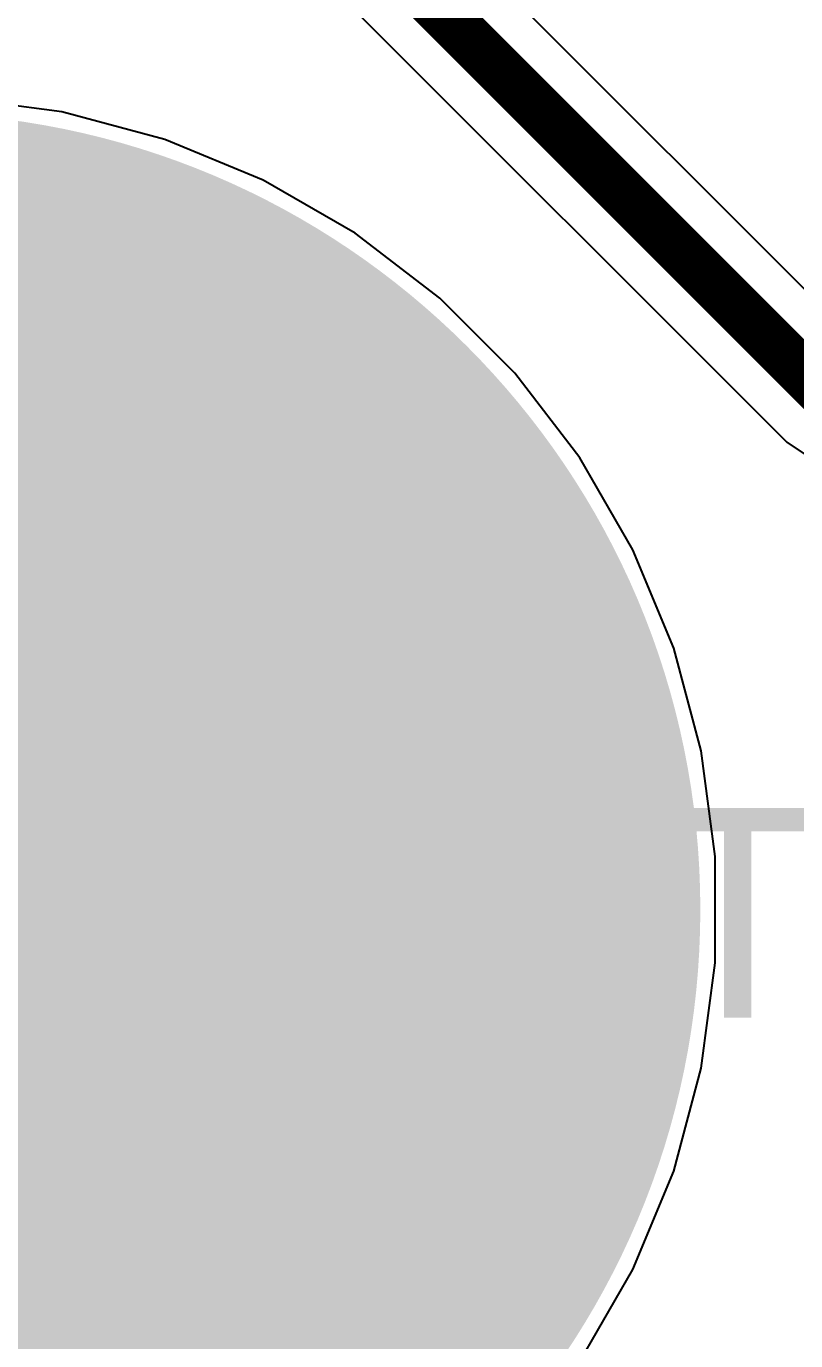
# Model space of a CAD drawing. Header units: inches. Extents: x -0.1 to 17.9, y -0.8 to 4.8.
# Drawn here: x 0.4739 to 0.6298, y 3.1356 to 3.402 of the extents above; entities that cross this region are included whole.
import ezdxf

# ---------------------------------------------------------------- set-up
doc = ezdxf.new("R2010")
doc.units = ezdxf.units.IN
doc.header["$MEASUREMENT"] = 0
for name, color, linetype in [('Bottom Layer 1', 5, 'Continuous'), ('Bottom Solder', 6, 'Continuous'), ('GND+Signal', 16, 'Continuous'), ('Multi-Layer', 9, 'Continuous'), ('Pad Holes', 156, 'Continuous'), ('PWR+Signal', 76, 'Continuous'), ('Top 3D Body', 56, 'Continuous'), ('Top Layer 1', 1, 'Continuous'), ('Top Solder', 216, 'Continuous')]:
    doc.layers.add(name, color=color, linetype=linetype)
doc.styles.add('Arial', font='', dxfattribs={"height": 0.2})
doc.styles.get('Arial').set_extended_font_data('Arial')

# ---------------------------------------------------------------- blocks, each defined once
blk = doc.blocks.new('M4_M________H____108')
at = {"layer": 'Bottom Layer 1'}
h = blk.add_hatch(color=5, dxfattribs=at)
edge = h.paths.add_edge_path()
edge.add_arc((-5.634598, 3.001), 0.1574803, 0, 360)
at = {"layer": 'Bottom Solder'}
h = blk.add_hatch(color=6, dxfattribs=at)
edge = h.paths.add_edge_path()
edge.add_arc((-5.634598, 3.001), 0.1614803, 0, 360)
at = {"layer": 'GND+Signal'}
h = blk.add_hatch(color=16, dxfattribs=at)
edge = h.paths.add_edge_path()
edge.add_arc((-5.634598, 3.001), 0.1574803, 0, 360)
at = {"layer": 'Multi-Layer'}
h = blk.add_hatch(color=9, dxfattribs=at)
edge = h.paths.add_edge_path()
edge.add_arc((-5.634598, 3.001), 0.1574803, 0, 360)
at = {"layer": 'Pad Holes'}
h = blk.add_hatch(color=7, dxfattribs=at)
edge = h.paths.add_edge_path()
edge.add_arc((-5.634598, 3.001), 0.0885827, 0, 360)
at = {"layer": 'PWR+Signal'}
h = blk.add_hatch(color=76, dxfattribs=at)
edge = h.paths.add_edge_path()
edge.add_arc((-5.634598, 3.001), 0.1574803, 0, 360)
at = {"layer": 'Top Layer 1'}
h = blk.add_hatch(color=1, dxfattribs=at)
edge = h.paths.add_edge_path()
edge.add_arc((-5.634598, 3.001), 0.1574803, 0, 360)
at = {"layer": 'Top Solder'}
h = blk.add_hatch(color=216, dxfattribs=at)
edge = h.paths.add_edge_path()
edge.add_arc((-5.634598, 3.001), 0.1614803, 0, 360)

msp = doc.modelspace()

# ---------------------------------------------------------------- linework, layer by layer
at = {"layer": 'Bottom Layer 1'}
for p, q in [((0.4811583, 3.384666), (0.4597815, 3.3874803)), ((0.5019848, 3.3790855), (0.4811583, 3.384666)), ((0.5219048, 3.3708344), (0.5019848, 3.3790855)), ((0.5405773, 3.3600538), (0.5219048, 3.3708344)), ((0.557683, 3.3469282), (0.5405773, 3.3600538)), ((0.5729291, 3.3316821), (0.557683, 3.3469282)), ((0.5860547, 3.3145764), (0.5729291, 3.3316821)), ((0.5968353, 3.2959039), (0.5860547, 3.3145764)), ((0.6050864, 3.2759839), (0.5968353, 3.2959039)), ((0.6106669, 3.2551574), (0.6050864, 3.2759839)), ((0.6134812, 3.2337806), (0.6106669, 3.2551574)), ((0.6134812, 3.2122194), (0.6134812, 3.2337806)), ((0.6106669, 3.1908426), (0.6134812, 3.2122194)), ((0.6050864, 3.1700161), (0.6106669, 3.1908426)), ((0.5968353, 3.1500961), (0.6050864, 3.1700161)), ((0.5860547, 3.1314236), (0.5968353, 3.1500961))]:
    msp.add_line(p, q, dxfattribs=at)
at = {"layer": 'GND+Signal'}
for p, q in [((0.4811583, 3.384666), (0.4597815, 3.3874803)), ((0.5019848, 3.3790855), (0.4811583, 3.384666)), ((0.5219048, 3.3708344), (0.5019848, 3.3790855)), ((0.5405773, 3.3600538), (0.5219048, 3.3708344)), ((0.557683, 3.3469282), (0.5405773, 3.3600538)), ((0.5729291, 3.3316821), (0.557683, 3.3469282)), ((0.5860547, 3.3145764), (0.5729291, 3.3316821)), ((0.5968353, 3.2959039), (0.5860547, 3.3145764)), ((0.6050864, 3.2759839), (0.5968353, 3.2959039)), ((0.6106669, 3.2551574), (0.6050864, 3.2759839)), ((0.6134812, 3.2337806), (0.6106669, 3.2551574)), ((0.6134812, 3.2122194), (0.6134812, 3.2337806)), ((0.6106669, 3.1908426), (0.6134812, 3.2122194)), ((0.6050864, 3.1700161), (0.6106669, 3.1908426)), ((0.5968353, 3.1500961), (0.6050864, 3.1700161)), ((0.5860547, 3.1314236), (0.5968353, 3.1500961))]:
    msp.add_line(p, q, dxfattribs=at)
at = {"layer": 'PWR+Signal'}
for p, q in [((0.4811583, 3.384666), (0.4597815, 3.3874803)), ((0.5019848, 3.3790855), (0.4811583, 3.384666)), ((0.5219048, 3.3708344), (0.5019848, 3.3790855)), ((0.5405773, 3.3600538), (0.5219048, 3.3708344)), ((0.557683, 3.3469282), (0.5405773, 3.3600538)), ((0.5729291, 3.3316821), (0.557683, 3.3469282)), ((0.5860547, 3.3145764), (0.5729291, 3.3316821)), ((0.5968353, 3.2959039), (0.5860547, 3.3145764)), ((0.6050864, 3.2759839), (0.5968353, 3.2959039)), ((0.6106669, 3.2551574), (0.6050864, 3.2759839)), ((0.6134812, 3.2337806), (0.6106669, 3.2551574)), ((0.6134812, 3.2122194), (0.6134812, 3.2337806)), ((0.6106669, 3.1908426), (0.6134812, 3.2122194)), ((0.6050864, 3.1700161), (0.6106669, 3.1908426)), ((0.5968353, 3.1500961), (0.6050864, 3.1700161)), ((0.5860547, 3.1314236), (0.5968353, 3.1500961))]:
    msp.add_line(p, q, dxfattribs=at)
at = {"layer": 'Top Layer 1'}
for p, q in [((0.6416981, 3.3386051), (0.479086, 3.5012171)), ((0.4581994, 3.4874977), (0.6279785, 3.3177185)), ((0.4811583, 3.384666), (0.4597815, 3.3874803)), ((0.5019848, 3.3790855), (0.4811583, 3.384666)), ((0.5219048, 3.3708344), (0.5019848, 3.3790855)), ((0.5405773, 3.3600538), (0.5219048, 3.3708344)), ((0.557683, 3.3469282), (0.5405773, 3.3600538)), ((0.5729291, 3.3316821), (0.557683, 3.3469282)), ((0.5860547, 3.3145764), (0.5729291, 3.3316821)), ((0.6279785, 3.3177185), (0.6319479, 3.3150662)), ((0.5968353, 3.2959039), (0.5860547, 3.3145764)), ((0.6050864, 3.2759839), (0.5968353, 3.2959039)), ((0.6106669, 3.2551574), (0.6050864, 3.2759839)), ((0.6134812, 3.2337806), (0.6106669, 3.2551574)), ((0.6134812, 3.2122194), (0.6134812, 3.2337806)), ((0.6106669, 3.1908426), (0.6134812, 3.2122194)), ((0.6050864, 3.1700161), (0.6106669, 3.1908426)), ((0.5968353, 3.1500961), (0.6050864, 3.1700161)), ((0.5860547, 3.1314236), (0.5968353, 3.1500961))]:
    msp.add_line(p, q, dxfattribs=at)
msp.add_lwpolyline([(0.4668509, 3.4961492, 0.01, 0.01, 0), (0.6366301, 3.32637, 0.01, 0.01, 0)], format="xyseb", dxfattribs=at)

# ---------------------------------------------------------------- block references
msp.add_blockref('M4_M________H____108', (6.0835989, 0.222))

# ---------------------------------------------------------------- texts
at = {"layer": 'Top 3D Body', "style": 'Arial'}
msp.add_text('TMPWREN', height=0.0425, dxfattribs=at).set_placement((0.599916, 3.2010706))

doc.saveas('drawing.dxf')
